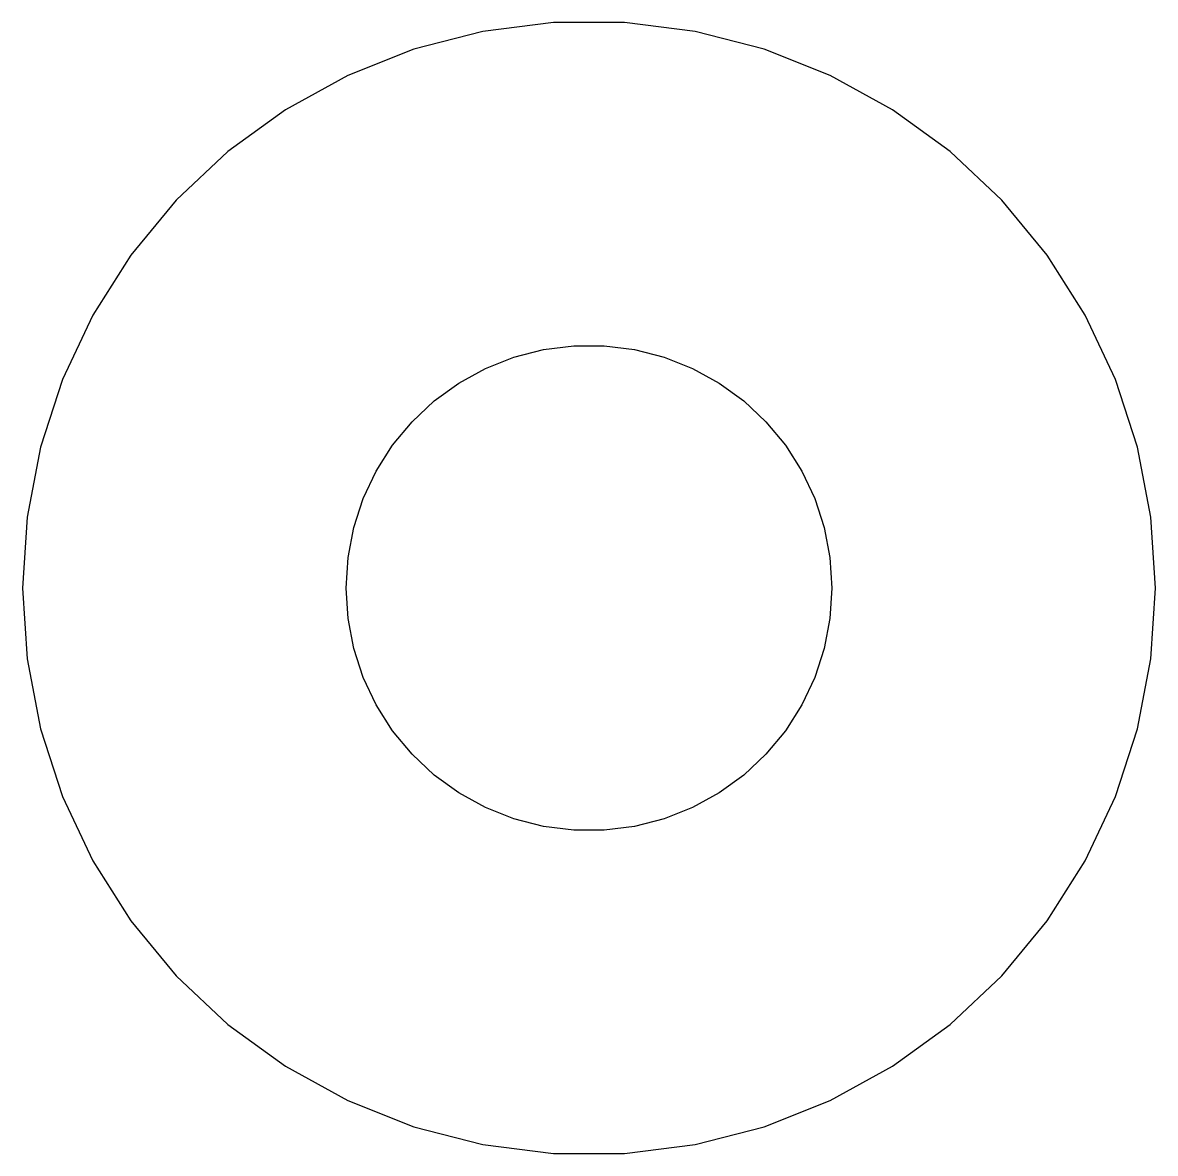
# Model space of a CAD drawing. Extents: x -7 to 7, y -7 to 7.
import ezdxf

# ---------------------------------------------------------------- set-up
doc = ezdxf.new("R2010")
doc.units = 0
doc.layers.get('0').update_dxf_attribs({"linetype": 'CONTINUOUS'})

msp = doc.modelspace()

# ---------------------------------------------------------------- linework, layer by layer
for points in [[(1.31167, -6.87601), (2.16312, -6.6574), (2.98046, -6.33379), (3.75079, -5.9103), (4.46197, -5.39359), (5.10278, -4.79183), (5.66312, -4.1145), (6.13415, -3.37228), (6.50844, -2.57687), (6.78008, -1.74083), (6.9448, -0.877333), (7, 0), (6.9448, 0.877333), (6.78008, 1.74083), (6.50844, 2.57687), (6.13415, 3.37228), (5.66312, 4.1145), (5.10278, 4.79183), (4.46197, 5.39359), (3.75079, 5.9103), (2.98046, 6.33379), (2.16312, 6.6574), (1.31167, 6.87601), (0.439534, 6.98619), (-0.439534, 6.98619), (-1.31167, 6.87601), (-2.16312, 6.6574), (-2.98046, 6.33379), (-3.75079, 5.9103), (-4.46197, 5.39359), (-5.10278, 4.79183), (-5.66312, 4.1145), (-6.13415, 3.37228), (-6.50844, 2.57687), (-6.78008, 1.74083), (-6.9448, 0.877333), (-7, 0), (-6.9448, -0.877333), (-6.78008, -1.74083), (-6.50844, -2.57687), (-6.13415, -3.37228), (-5.66312, -4.1145), (-5.10278, -4.79183), (-4.46197, -5.39359), (-3.75079, -5.9103), (-2.98046, -6.33379), (-2.16312, -6.6574), (-1.31167, -6.87601), (-0.439534, -6.98619), (0.439534, -6.98619)], [(-0.188372, -2.99408), (-0.562144, -2.94686), (-0.927051, -2.85317), (-1.27734, -2.71448), (-1.60748, -2.53298), (-1.91227, -2.31154), (-2.18691, -2.05364), (-2.42705, -1.76336), (-2.62892, -1.44526), (-2.78933, -1.10437), (-2.90575, -0.74607), (-2.97634, -0.376), (-3, 0), (-2.97634, 0.376), (-2.90575, 0.74607), (-2.78933, 1.10437), (-2.62892, 1.44526), (-2.42705, 1.76336), (-2.18691, 2.05364), (-1.91227, 2.31154), (-1.60748, 2.53298), (-1.27734, 2.71448), (-0.927051, 2.85317), (-0.562144, 2.94686), (-0.188372, 2.99408), (0.188372, 2.99408), (0.562144, 2.94686), (0.927051, 2.85317), (1.27734, 2.71448), (1.60748, 2.53298), (1.91227, 2.31154), (2.18691, 2.05364), (2.42705, 1.76336), (2.62892, 1.44526), (2.78933, 1.10437), (2.90575, 0.74607), (2.97634, 0.376), (3, 0), (2.97634, -0.376), (2.90575, -0.74607), (2.78933, -1.10437), (2.62892, -1.44526), (2.42705, -1.76336), (2.18691, -2.05364), (1.91227, -2.31154), (1.60748, -2.53298), (1.27734, -2.71448), (0.927051, -2.85317), (0.562144, -2.94686), (0.188372, -2.99408)]]:
    msp.add_lwpolyline(points, close=True)

doc.saveas('drawing.dxf')
